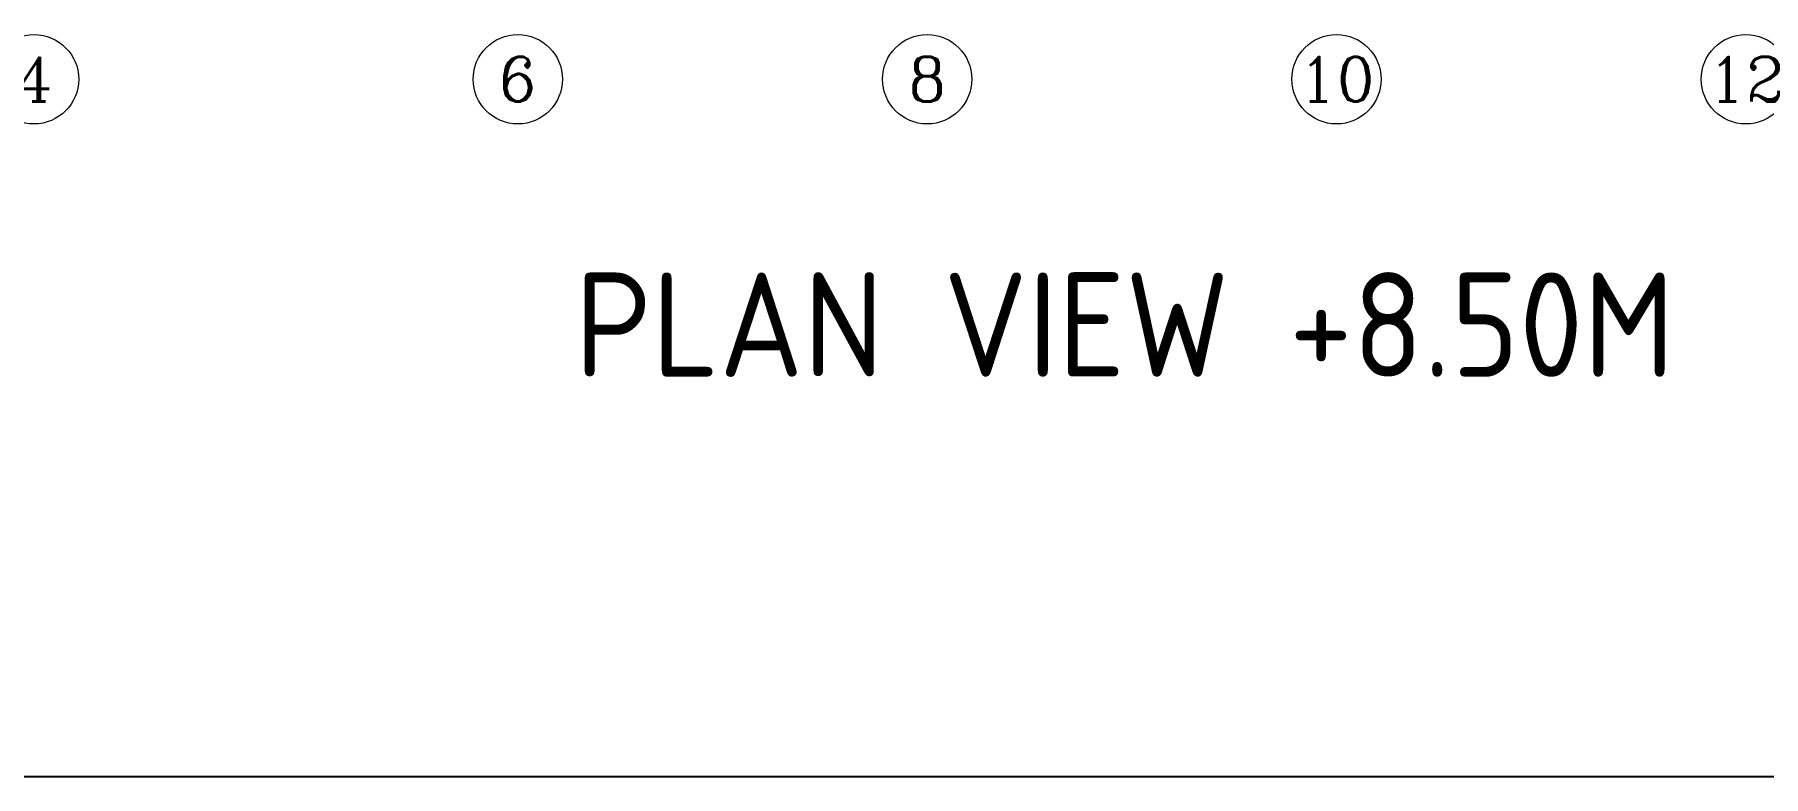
# Model space of a CAD drawing. Extents: x -681219 to -550379, y -242630 to -158199.
# Drawn here: x -592961 to -569733, y -242080 to -232117 of the extents above; entities that cross this region are included whole.
import ezdxf
from ezdxf.enums import TextEntityAlignment as Align

# ---------------------------------------------------------------- set-up
doc = ezdxf.new("R2010")
doc.units = 0
doc.header["$LTSCALE"] = 1000
doc.layers.get('0').update_dxf_attribs({"linetype": 'CONTINUOUS'})
doc.layers.add('DIM', color=7, linetype='CONTINUOUS', lineweight=18)
doc.layers.add('轴网_标注', color=7, linetype='CONTINUOUS', lineweight=0)
doc.layers.add('TEXT', color=7, linetype='CONTINUOUS')
doc.styles.add('COMPLEX', font='complex.shx')
doc.styles.add('ISOCP', font='isocp.shx', dxfattribs={"bigfont": 'gbcbig.shx'})

# ---------------------------------------------------------------- blocks, each defined once
blk = doc.blocks.new('56')
at = {"layer": '轴网_标注'}
for centre in [(5500, -4600), (12000, -4600), (17500, -4600), (23000, -4600), (28500, -4600)]:
    blk.add_circle(centre, 600, dxfattribs=at)
at = {"layer": '轴网_标注', "style": 'COMPLEX'}
for s, p in [('4', (5500, -4600)), ('6', (12000, -4600)), ('8', (17500, -4600)), ('10', (23000, -4600)), ('12', (28500, -4600))]:
    blk.add_text(s, height=600, dxfattribs=at).set_placement(p, align=Align.MIDDLE_CENTER)
blk = doc.blocks.new('宠物食品标准A0')
at = {"color": 0}
blk.add_lwpolyline([(20, 821), (20, 10), (1179, 10), (1179, 821)], close=True, dxfattribs=at)
at = {"style": 'ISOCP', "flags": 8}
for tag, height, p in [('建设单位', 6, (1109, 98)), ('项目名称', 6, (1109, 82)), ('设计', 6, (894, 66)), ('审定', 6, (974, 66)), ('设计阶段', 6, (1164, 66)), ('图纸名称1', 10, (1059, 58)), ('制图', 6, (894, 50)), ('审核', 6, (974, 50)), ('图别', 6, (1164, 50)), ('图纸名称2', 10, (1059, 42)), ('校核', 6, (894, 34)), ('设计号', 6, (974, 34)), ('图号', 4, (1164, 34)), ('图纸名称3', 10, (1059, 26)), ('日期', 6, (894, 18)), ('比例', 6, (974, 18)), ('版本号', 6, (1164, 18))]:
    blk.add_attdef(tag, text='', height=height, dxfattribs=at).set_placement(p, align=Align.MIDDLE_CENTER)

msp = doc.modelspace()

# ---------------------------------------------------------------- block references
at = {"xscale": 55, "yscale": 55, "zscale": 55}
msp.add_blockref('宠物食品标准A0', (-615773.7656, -242629.5392), dxfattribs=at)
at = {"layer": 'DIM', "color": 2}
msp.add_blockref('56', (-598468.721, -228116.6983), dxfattribs=at)

# ---------------------------------------------------------------- texts
at = {"layer": 'TEXT', "ltscale": 20, "insert": (-585704.6306, -235311.6239), "char_height": 1400, "attachment_point": 1, "style": 'ISOCP'}
msp.add_mtext_dynamic_manual_height_columns('PLAN VIEW +8.50M', width=16722.717465, gutter_width=355537.5, heights=[0], dxfattribs=at)

doc.saveas('drawing.dxf')
